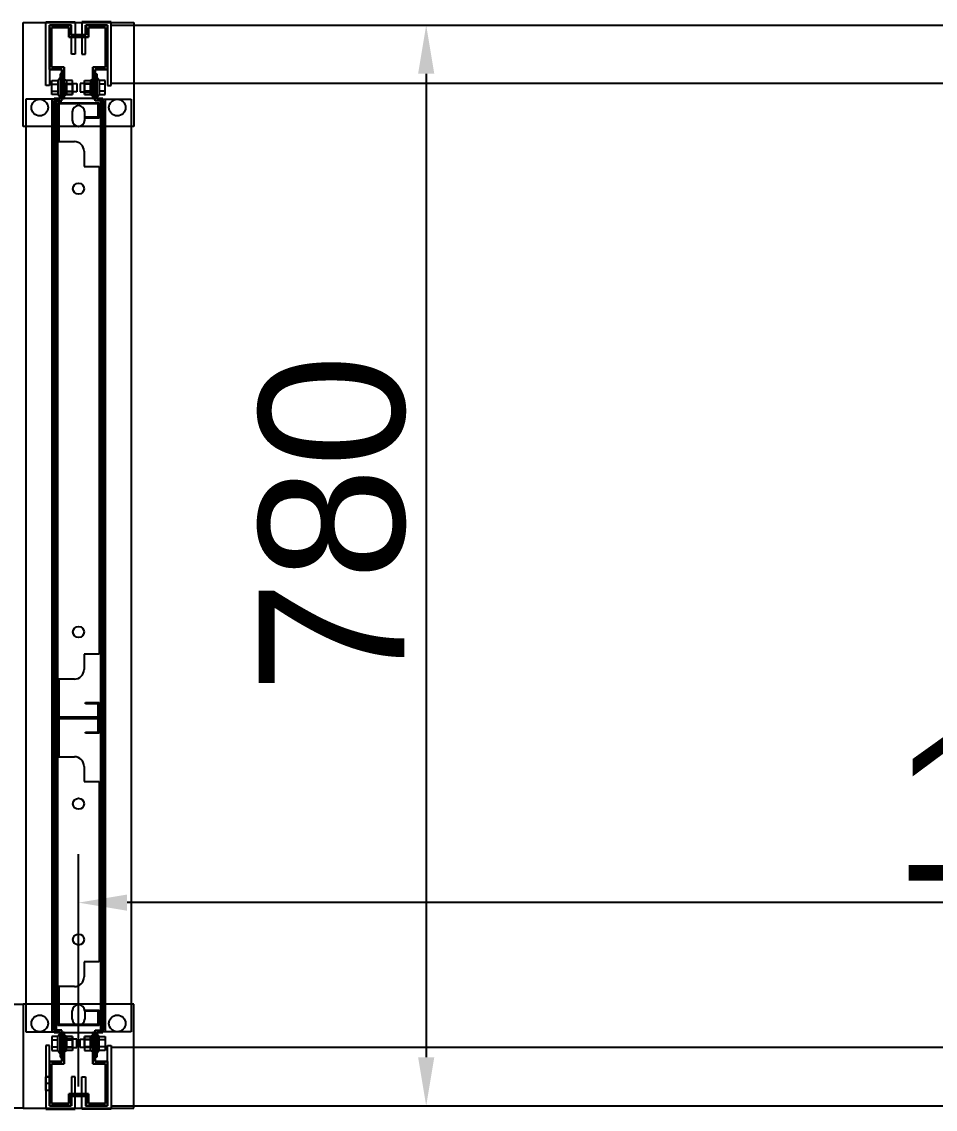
# Model space of a CAD drawing. Header units: millimetres. Extents: x 15382 to 37298, y 7351 to 31127.
# Drawn here: x 34129 to 34789, y 25662 to 26447 of the extents above; entities that cross this region are included whole.
import ezdxf

# ---------------------------------------------------------------- set-up
doc = ezdxf.new("R2010")
doc.units = ezdxf.units.MM
for name, color, linetype in [('02', 3, 'Continuous'), ('03', 6, 'Continuous'), ('04', 30, 'Continuous'), ('05', 12, 'Continuous'), ('113', 3, 'Continuous'), ('444-2', 5, 'Continuous'), ('6', 7, 'Continuous'), ('M40', 3, 'Continuous'), ('M6', 7, 'Continuous'), ('標註', 252, 'Continuous')]:
    doc.layers.add(name, color=color, linetype=linetype)
doc.styles.get("Standard").update_dxf_attribs({"font": 'arial.ttf'})
doc.dimstyles.new('ISO-25', dxfattribs={"dimtxt": 2.5, "dimasz": 2.5, "dimexe": 1.25, "dimexo": 0.625, "dimtad": 1, "dimtxsty": 'Standard', "dimcen": 2.5, "dimadec": 0, "dimazin": 0, "dimtfac": 1, "dimtmove": 0, "dimatfit": 3, "dimfxl": 1, "dimarcsym": 0})

# ---------------------------------------------------------------- blocks, each defined once
blk = doc.blocks.new('*D573')
at = {"layer": 'Defpoints', "color": 0, "transparency": 16777216}
for p in [(34190.99, 26444.47), (34190.99, 25664.47), (34421.02, 25664.47)]:
    blk.add_point(p, dxfattribs=at)
at = {"layer": '標註', "color": 0, "lineweight": -2, "transparency": 16777216}
for p, q in [((34197.99, 26444.47), (34456.02, 26444.47)), ((34421.02, 26409.47), (34421.02, 25699.47)), ((34197.99, 25664.47), (34456.02, 25664.47))]:
    blk.add_line(p, q, dxfattribs=at)
at = {"layer": '標註', "color": 0, "transparency": 16777216}
for points in [[(34415.18, 26409.47), (34426.85, 26409.47), (34421.02, 26444.47)], [(34415.18, 25699.47), (34426.85, 25699.47), (34421.02, 25664.47)]]:
    blk.add_solid(points, dxfattribs=at)
at = {"layer": '標註', "color": 0, "transparency": 16777216, "insert": (34353.41, 26084.55), "char_height": 105, "attachment_point": 5, "rotation": 90}
blk.add_mtext('780', dxfattribs=at)
blk = doc.blocks.new('*D574')
at = {"layer": 'Defpoints', "color": 0, "transparency": 16777216}
for p in [(34169.99, 25811.1), (34169.99, 25671.47), (35661.99, 25671.47)]:
    blk.add_point(p, dxfattribs=at)
at = {"layer": '標註', "color": 0, "lineweight": -2, "transparency": 16777216}
for p, q in [((34169.99, 25678.47), (34169.99, 25846.1)), ((35661.99, 25678.47), (35661.99, 25846.1)), ((35626.99, 25811.1), (34204.99, 25811.1))]:
    blk.add_line(p, q, dxfattribs=at)
at = {"layer": '標註', "color": 0, "transparency": 16777216}
for points in [[(34204.99, 25816.94), (34204.99, 25805.27), (34169.99, 25811.1)], [(35626.99, 25816.94), (35626.99, 25805.27), (35661.99, 25811.1)]]:
    blk.add_solid(points, dxfattribs=at)
at = {"layer": '標註', "color": 0, "transparency": 16777216, "insert": (34921.34, 25878.72), "char_height": 105, "attachment_point": 5}
blk.add_mtext('1492', dxfattribs=at)

msp = doc.modelspace()

# ---------------------------------------------------------------- linework, layer by layer
at = {"layer": '02'}
for p, q in [((34129.986, 26371.468), (34129.986, 26446.468)), ((34129.986, 26446.468), (34209.986, 26446.468)), ((34209.986, 26446.468), (34209.986, 26371.468)), ((34209.986, 26371.468), (34129.986, 26371.468)), ((34209.986, 25737.736), (34129.986, 25737.736)), ((34129.986, 25737.736), (34129.986, 25662.736)), ((34209.986, 25662.736), (34209.986, 25737.736)), ((34129.986, 25662.736), (34209.986, 25662.736))]:
    msp.add_line(p, q, dxfattribs=at)
at = {"layer": '02', "lineweight": -3}
for centre in [(34141.986, 26384.968), (34197.986, 26384.968), (34141.986, 25723.968), (34197.986, 25723.968)]:
    msp.add_circle(centre, 6, dxfattribs=at)
at = {"layer": '03'}
for points in [[(35638.486, 26402.468), (34193.486, 26402.468), (34193.486, 26444.468), (35638.486, 26444.468)], [(35638.486, 25706.468), (34193.486, 25706.468), (34193.486, 25664.468), (35638.486, 25664.468)]]:
    msp.add_lwpolyline(points, close=True, dxfattribs=at)
at = {"layer": '04'}
for p, q in [((34157.986, 26409.468), (34156.786, 26409.468)), ((34156.786, 26409.468), (34156.786, 26390.968)), ((34157.986, 26409.468), (34156.786, 26409.468)), ((34156.786, 26409.468), (34156.786, 26390.968)), ((34157.986, 26389.768), (34157.986, 26409.468)), ((34157.986, 26389.768), (34157.986, 26409.468)), ((34181.986, 26389.768), (34181.986, 26409.468)), ((34181.986, 26409.468), (34183.186, 26409.468)), ((34181.986, 26389.768), (34181.986, 26409.468)), ((34181.986, 26409.468), (34183.186, 26409.468)), ((34183.186, 26409.468), (34183.186, 26390.968)), ((34183.186, 26409.468), (34183.186, 26390.968)), ((34156.786, 26390.968), (34131.986, 26390.968)), ((34131.986, 26390.968), (34131.986, 25717.968)), ((34156.786, 26390.968), (34150.786, 26390.968)), ((34150.786, 26390.968), (34150.786, 25717.968)), ((34151.986, 25719.168), (34151.986, 26389.768)), ((34151.986, 26389.768), (34157.986, 26389.768)), ((34151.986, 25719.168), (34151.986, 26389.768)), ((34151.986, 26389.768), (34157.986, 26389.768)), ((34187.986, 26389.768), (34181.986, 26389.768)), ((34187.986, 26389.768), (34181.986, 26389.768)), ((34183.186, 26390.968), (34189.186, 26390.968)), ((34183.186, 26390.968), (34207.986, 26390.968)), ((34187.986, 25719.168), (34187.986, 26389.768)), ((34187.986, 25719.168), (34187.986, 26389.768)), ((34189.186, 26390.968), (34189.186, 25717.968)), ((34207.986, 26390.968), (34207.986, 25717.968)), ((34131.986, 25717.968), (34156.786, 25717.968)), ((34150.786, 25717.968), (34156.786, 25717.968)), ((34157.986, 25719.168), (34151.986, 25719.168)), ((34157.986, 25719.168), (34151.986, 25719.168)), ((34156.786, 25717.968), (34156.786, 25699.468)), ((34156.786, 25717.968), (34156.786, 25699.468)), ((34157.986, 25699.468), (34157.986, 25719.168)), ((34157.986, 25699.468), (34157.986, 25719.168)), ((34181.986, 25699.468), (34181.986, 25719.168)), ((34181.986, 25719.168), (34187.986, 25719.168)), ((34181.986, 25699.468), (34181.986, 25719.168)), ((34181.986, 25719.168), (34187.986, 25719.168)), ((34183.186, 25717.968), (34183.186, 25699.468)), ((34189.186, 25717.968), (34183.186, 25717.968)), ((34183.186, 25717.968), (34183.186, 25699.468)), ((34207.986, 25717.968), (34183.186, 25717.968)), ((34156.786, 25699.468), (34157.986, 25699.468)), ((34156.786, 25699.468), (34157.986, 25699.468)), ((34183.186, 25699.468), (34181.986, 25699.468)), ((34183.186, 25699.468), (34181.986, 25699.468))]:
    msp.add_line(p, q, dxfattribs=at)
at = {"layer": '04', "lineweight": -3}
for p, q in [((34156.786, 26402.968), (34156.786, 26395.968)), ((34157.986, 26402.968), (34156.786, 26402.968)), ((34157.986, 26395.968), (34157.986, 26402.968)), ((34181.986, 26395.968), (34181.986, 26402.968)), ((34181.986, 26402.968), (34183.186, 26402.968)), ((34183.186, 26402.968), (34183.186, 26395.968)), ((34156.786, 26399.468), (34156.786, 26395.968)), ((34157.986, 26399.468), (34156.786, 26399.468)), ((34156.786, 26395.968), (34157.986, 26395.968)), ((34156.786, 26395.968), (34157.986, 26395.968)), ((34157.986, 26395.968), (34157.986, 26399.468)), ((34181.986, 26395.968), (34181.986, 26399.468)), ((34181.986, 26399.468), (34183.186, 26399.468)), ((34183.186, 26395.968), (34181.986, 26395.968)), ((34183.186, 26395.968), (34181.986, 26395.968)), ((34183.186, 26399.468), (34183.186, 26395.968)), ((34156.786, 25705.968), (34156.786, 25712.968)), ((34156.786, 25712.968), (34157.986, 25712.968)), ((34156.786, 25709.468), (34156.786, 25712.968)), ((34156.786, 25712.968), (34157.986, 25712.968)), ((34157.986, 25709.468), (34156.786, 25709.468)), ((34157.986, 25712.968), (34157.986, 25705.968)), ((34157.986, 25712.968), (34157.986, 25709.468)), ((34183.186, 25712.968), (34181.986, 25712.968)), ((34181.986, 25712.968), (34181.986, 25705.968)), ((34183.186, 25712.968), (34181.986, 25712.968)), ((34181.986, 25712.968), (34181.986, 25709.468)), ((34181.986, 25709.468), (34183.186, 25709.468)), ((34183.186, 25705.968), (34183.186, 25712.968)), ((34183.186, 25709.468), (34183.186, 25712.968)), ((34157.986, 25705.968), (34156.786, 25705.968)), ((34181.986, 25705.968), (34183.186, 25705.968))]:
    msp.add_line(p, q, dxfattribs=at)
at = {"layer": '05'}
for p, q in [((34146.486, 26400.968), (34146.486, 26446.968)), ((34146.486, 26446.968), (34165.986, 26446.968)), ((34164.986, 26446.968), (34167.486, 26446.968)), ((34167.486, 26446.968), (34167.486, 26423.468)), ((34174.986, 26446.968), (34172.486, 26446.968)), ((34172.486, 26446.968), (34172.486, 26423.468)), ((34193.486, 26446.968), (34173.986, 26446.968)), ((34193.486, 26400.968), (34193.486, 26446.968)), ((34164.986, 26444.468), (34148.986, 26444.468)), ((34148.986, 26444.468), (34148.986, 26400.968)), ((34164.986, 26423.468), (34164.986, 26444.468)), ((34174.986, 26423.468), (34174.986, 26444.468)), ((34174.986, 26444.468), (34190.986, 26444.468)), ((34190.986, 26444.468), (34190.986, 26400.968)), ((34167.486, 26423.468), (34164.986, 26423.468)), ((34172.486, 26423.468), (34174.986, 26423.468)), ((34148.986, 26400.968), (34146.486, 26400.968)), ((34190.986, 26400.968), (34193.486, 26400.968)), ((34148.986, 25707.968), (34146.486, 25707.968)), ((34146.486, 25707.968), (34146.486, 25661.968)), ((34148.986, 25664.468), (34148.986, 25707.968)), ((34190.986, 25664.468), (34190.986, 25707.968)), ((34190.986, 25707.968), (34193.486, 25707.968)), ((34193.486, 25707.968), (34193.486, 25661.968)), ((34148.986, 25685.446), (34146.486, 25685.446)), ((34167.486, 25685.468), (34164.986, 25685.468)), ((34164.986, 25685.468), (34164.986, 25664.468)), ((34167.486, 25661.968), (34167.486, 25685.468)), ((34172.486, 25661.968), (34172.486, 25685.468)), ((34172.486, 25685.468), (34174.986, 25685.468)), ((34174.986, 25685.468), (34174.986, 25664.468)), ((34148.986, 25680.468), (34146.486, 25680.468)), ((34148.986, 25675.49), (34146.486, 25675.49)), ((34146.486, 25661.968), (34165.986, 25661.968)), ((34164.986, 25664.468), (34148.986, 25664.468)), ((34164.986, 25661.968), (34167.486, 25661.968)), ((34174.986, 25661.968), (34172.486, 25661.968)), ((34193.486, 25661.968), (34173.986, 25661.968)), ((34174.986, 25664.468), (34190.986, 25664.468))]:
    msp.add_line(p, q, dxfattribs=at)
at = {"layer": '05', "lineweight": -3}
for p, q in [((34146.486, 25675.49), (34146.486, 25685.446)), ((34146.486, 25685.446), (34148.986, 25685.446)), ((34146.486, 25680.468), (34146.486, 25685.446)), ((34146.486, 25685.446), (34148.986, 25685.446)), ((34148.986, 25685.446), (34148.986, 25675.49)), ((34148.986, 25685.446), (34148.986, 25680.468)), ((34148.986, 25680.468), (34146.486, 25680.468)), ((34148.986, 25675.49), (34146.486, 25675.49))]:
    msp.add_line(p, q, dxfattribs=at)
at = {"layer": '113'}
for p, q in [((34049.986, 25737.736), (34129.986, 25737.736)), ((34129.986, 25737.736), (34129.986, 25662.736)), ((34129.986, 25662.736), (34049.986, 25662.736))]:
    msp.add_line(p, q, dxfattribs=at)
at = {"layer": '444-2'}
for p, q in [((34154.986, 25944.468), (34154.986, 26388.468)), ((34154.986, 26388.468), (34184.986, 26388.468)), ((34184.186, 26387.668), (34155.786, 26387.668)), ((34155.786, 26387.668), (34155.786, 26360.468)), ((34184.186, 26378.268), (34184.186, 26387.668)), ((34184.986, 26388.468), (34184.986, 26377.468)), ((34174.986, 26377.468), (34174.986, 26378.268)), ((34174.986, 26378.268), (34184.186, 26378.268)), ((34184.986, 26377.468), (34174.986, 26377.468)), ((34155.786, 26360.468), (34166.986, 26360.468)), ((34173.986, 26353.468), (34173.986, 26342.468)), ((34173.986, 26342.468), (34184.986, 26342.468)), ((34184.986, 26342.468), (34184.986, 25990.468)), ((34184.986, 25990.468), (34173.986, 25990.468)), ((34173.986, 25990.468), (34173.986, 25979.468)), ((34166.986, 25972.468), (34155.786, 25972.468)), ((34155.786, 25972.468), (34155.786, 25945.268)), ((34174.986, 25954.668), (34174.986, 25955.468)), ((34174.986, 25955.468), (34184.986, 25955.468)), ((34184.186, 25954.668), (34174.986, 25954.668)), ((34184.186, 25945.268), (34184.186, 25954.668)), ((34184.986, 25955.468), (34184.986, 25944.468)), ((34154.986, 25944.468), (34154.986, 25945.268)), ((34155.786, 25944.468), (34154.986, 25944.468)), ((34184.986, 25944.468), (34154.986, 25944.468)), ((34154.986, 25722.468), (34154.986, 25944.468)), ((34154.986, 25944.468), (34184.986, 25944.468)), ((34155.786, 25945.268), (34184.186, 25945.268)), ((34184.986, 25944.468), (34184.986, 25933.468)), ((34184.186, 25943.668), (34155.786, 25943.668)), ((34155.786, 25943.668), (34155.786, 25916.468)), ((34184.186, 25934.268), (34184.186, 25943.668)), ((34174.986, 25933.468), (34174.986, 25934.268)), ((34174.986, 25934.268), (34184.186, 25934.268)), ((34184.986, 25933.468), (34174.986, 25933.468)), ((34155.786, 25916.468), (34166.986, 25916.468)), ((34173.986, 25909.468), (34173.986, 25898.468)), ((34173.986, 25898.468), (34184.986, 25898.468)), ((34184.986, 25898.468), (34184.986, 25768.468)), ((34184.986, 25768.468), (34173.986, 25768.468)), ((34173.986, 25768.468), (34173.986, 25757.468)), ((34166.986, 25750.468), (34155.786, 25750.468)), ((34155.786, 25750.468), (34155.786, 25723.268)), ((34174.986, 25732.668), (34174.986, 25733.468)), ((34174.986, 25733.468), (34184.986, 25733.468)), ((34184.186, 25732.668), (34174.986, 25732.668)), ((34184.186, 25723.268), (34184.186, 25732.668)), ((34184.986, 25733.468), (34184.986, 25722.468)), ((34154.986, 25722.468), (34154.986, 25723.268)), ((34155.786, 25722.468), (34154.986, 25722.468)), ((34184.986, 25722.468), (34154.986, 25722.468)), ((34155.786, 25723.268), (34184.186, 25723.268))]:
    msp.add_line(p, q, dxfattribs=at)
for centre in [(34169.986, 26326.468), (34169.986, 26006.468), (34169.986, 25882.468), (34169.986, 25784.468)]:
    msp.add_circle(centre, 4, dxfattribs=at)
for centre, start, end in [((34166.986, 26353.468), 0, 90), ((34166.986, 25979.468), 270, 0), ((34166.986, 25909.468), 0, 90), ((34166.986, 25757.468), 270, 0)]:
    msp.add_arc(centre, 7, start, end, dxfattribs=at)
at = {"layer": '6'}
for p, q in [((34153.986, 26391.468), (34152.386, 26391.468)), ((34152.386, 26391.468), (34152.386, 25717.468)), ((34187.586, 26391.468), (34152.386, 26391.468)), ((34152.386, 26391.468), (34152.386, 25717.468)), ((34153.986, 25717.468), (34153.986, 26391.468)), ((34169.986, 26386.468), (34169.986, 26386.468)), ((34185.986, 25717.468), (34185.986, 26391.468)), ((34185.986, 26391.468), (34187.586, 26391.468)), ((34187.586, 26391.468), (34187.586, 25717.468)), ((34187.586, 25717.468), (34187.586, 26391.468)), ((34165.486, 26381.968), (34165.486, 26375.968)), ((34174.486, 26375.968), (34174.486, 26381.968)), ((34169.986, 26371.468), (34169.986, 26371.468)), ((34165.486, 25726.968), (34165.486, 25732.968)), ((34169.986, 25737.468), (34169.986, 25737.468)), ((34174.486, 25732.968), (34174.486, 25726.968)), ((34152.386, 25717.468), (34153.986, 25717.468)), ((34152.386, 25717.468), (34187.586, 25717.468)), ((34169.986, 25722.468), (34169.986, 25722.468)), ((34187.586, 25717.468), (34185.986, 25717.468))]:
    msp.add_line(p, q, dxfattribs=at)
for centre, start, end in [((34169.986, 26381.968), 90, 180), ((34169.986, 26381.968), 0, 90), ((34169.986, 26375.968), 180, 270), ((34169.986, 26375.968), 270, 0), ((34169.986, 25732.968), 90, 180), ((34169.986, 25732.968), 0, 90), ((34169.986, 25726.968), 180, 270), ((34169.986, 25726.968), 270, 0)]:
    msp.add_arc(centre, 4.5, start, end, dxfattribs=at)
at = {"layer": 'M40'}
for p, q in [((34148.986, 26412.468), (34148.986, 26444.468)), ((34148.986, 26444.468), (34164.486, 26444.468)), ((34164.486, 26444.468), (34148.986, 26444.468)), ((34148.986, 26444.468), (34148.986, 26412.468)), ((34162.886, 26442.868), (34150.586, 26442.868)), ((34150.586, 26442.868), (34150.586, 26414.068)), ((34150.586, 26414.068), (34150.586, 26442.868)), ((34150.586, 26442.868), (34162.886, 26442.868)), ((34162.886, 26435.868), (34162.886, 26442.868)), ((34162.886, 26442.868), (34162.886, 26435.868)), ((34164.486, 26444.468), (34164.486, 26437.468)), ((34164.486, 26437.468), (34164.486, 26444.468)), ((34175.486, 26437.468), (34175.486, 26444.468)), ((34175.486, 26444.468), (34190.986, 26444.468)), ((34190.986, 26444.468), (34175.486, 26444.468)), ((34175.486, 26444.468), (34175.486, 26437.468)), ((34189.386, 26442.868), (34177.086, 26442.868)), ((34177.086, 26442.868), (34177.086, 26435.868)), ((34177.086, 26435.868), (34177.086, 26442.868)), ((34177.086, 26442.868), (34189.386, 26442.868)), ((34189.386, 26414.068), (34189.386, 26442.868)), ((34189.386, 26442.868), (34189.386, 26414.068)), ((34190.986, 26444.468), (34190.986, 26412.468)), ((34190.986, 26412.468), (34190.986, 26444.468)), ((34177.086, 26435.868), (34162.886, 26435.868)), ((34162.886, 26435.868), (34177.086, 26435.868)), ((34164.486, 26437.468), (34175.486, 26437.468)), ((34175.486, 26437.468), (34164.486, 26437.468)), ((34157.986, 26412.468), (34148.986, 26412.468)), ((34148.986, 26412.468), (34157.986, 26412.468)), ((34150.586, 26414.068), (34159.586, 26414.068)), ((34159.586, 26414.068), (34150.586, 26414.068)), ((34157.986, 26414.068), (34159.586, 26414.068)), ((34157.986, 26391.468), (34157.986, 26412.468)), ((34157.986, 26412.468), (34157.986, 26391.468)), ((34159.586, 26414.068), (34159.586, 26391.468)), ((34159.586, 26414.068), (34159.586, 26412.468)), ((34159.586, 26391.468), (34159.586, 26414.068)), ((34180.386, 26391.468), (34180.386, 26414.068)), ((34180.386, 26414.068), (34189.386, 26414.068)), ((34181.986, 26414.068), (34180.386, 26414.068)), ((34180.386, 26414.068), (34180.386, 26391.468)), ((34189.386, 26414.068), (34180.386, 26414.068)), ((34180.386, 26414.068), (34180.386, 26412.468)), ((34190.986, 26412.468), (34181.986, 26412.468)), ((34181.986, 26412.468), (34181.986, 26391.468)), ((34181.986, 26391.468), (34181.986, 26412.468)), ((34181.986, 26412.468), (34190.986, 26412.468)), ((34157.986, 26402.968), (34159.586, 26402.968)), ((34180.386, 26402.968), (34181.986, 26402.968)), ((34157.986, 26399.468), (34159.586, 26399.468)), ((34157.986, 26395.968), (34159.586, 26395.968)), ((34180.386, 26399.468), (34181.986, 26399.468)), ((34180.386, 26395.968), (34181.986, 26395.968)), ((34159.586, 26391.468), (34157.986, 26391.468)), ((34157.986, 26391.468), (34159.586, 26391.468)), ((34181.986, 26391.468), (34180.386, 26391.468)), ((34180.386, 26391.468), (34181.986, 26391.468)), ((34159.586, 25717.468), (34157.986, 25717.468)), ((34157.986, 25717.468), (34157.986, 25696.468)), ((34157.986, 25696.468), (34157.986, 25717.468)), ((34157.986, 25717.468), (34159.586, 25717.468)), ((34159.586, 25694.868), (34159.586, 25717.468)), ((34159.586, 25717.468), (34159.586, 25694.868)), ((34181.986, 25717.468), (34180.386, 25717.468)), ((34180.386, 25717.468), (34180.386, 25694.868)), ((34180.386, 25694.868), (34180.386, 25717.468)), ((34180.386, 25717.468), (34181.986, 25717.468)), ((34181.986, 25696.468), (34181.986, 25717.468)), ((34181.986, 25717.468), (34181.986, 25696.468)), ((34157.986, 25712.968), (34159.586, 25712.968)), ((34157.986, 25709.468), (34159.586, 25709.468)), ((34180.386, 25712.968), (34181.986, 25712.968)), ((34180.386, 25709.468), (34181.986, 25709.468)), ((34157.986, 25705.968), (34159.586, 25705.968)), ((34180.386, 25705.968), (34181.986, 25705.968)), ((34157.986, 25696.468), (34148.986, 25696.468)), ((34148.986, 25696.468), (34148.986, 25664.468)), ((34148.986, 25664.468), (34148.986, 25696.468)), ((34148.986, 25696.468), (34157.986, 25696.468)), ((34150.586, 25666.068), (34150.586, 25694.868)), ((34150.586, 25694.868), (34159.586, 25694.868)), ((34159.586, 25694.868), (34150.586, 25694.868)), ((34150.586, 25694.868), (34150.586, 25666.068)), ((34157.986, 25694.868), (34159.586, 25694.868)), ((34159.586, 25694.868), (34159.586, 25696.468)), ((34180.386, 25694.868), (34180.386, 25696.468)), ((34180.386, 25694.868), (34189.386, 25694.868)), ((34181.986, 25694.868), (34180.386, 25694.868)), ((34189.386, 25694.868), (34180.386, 25694.868)), ((34190.986, 25696.468), (34181.986, 25696.468)), ((34181.986, 25696.468), (34190.986, 25696.468)), ((34189.386, 25694.868), (34189.386, 25666.068)), ((34189.386, 25666.068), (34189.386, 25694.868)), ((34190.986, 25664.468), (34190.986, 25696.468)), ((34190.986, 25696.468), (34190.986, 25664.468)), ((34150.586, 25683.718), (34148.986, 25683.718)), ((34150.586, 25680.468), (34148.986, 25680.468)), ((34150.586, 25677.218), (34148.986, 25677.218)), ((34177.086, 25673.068), (34162.886, 25673.068)), ((34162.886, 25673.068), (34162.886, 25666.068)), ((34162.886, 25666.068), (34162.886, 25673.068)), ((34162.886, 25673.068), (34177.086, 25673.068)), ((34164.486, 25664.468), (34164.486, 25671.468)), ((34164.486, 25671.468), (34175.486, 25671.468)), ((34175.486, 25671.468), (34164.486, 25671.468)), ((34164.486, 25671.468), (34164.486, 25664.468)), ((34175.486, 25671.468), (34175.486, 25673.068)), ((34175.486, 25671.468), (34175.486, 25664.468)), ((34175.486, 25664.468), (34175.486, 25671.468)), ((34177.086, 25666.068), (34177.086, 25673.068)), ((34177.086, 25673.068), (34177.086, 25666.068)), ((34148.986, 25664.468), (34164.486, 25664.468)), ((34164.486, 25664.468), (34148.986, 25664.468)), ((34162.886, 25666.068), (34150.586, 25666.068)), ((34150.586, 25666.068), (34162.886, 25666.068)), ((34175.486, 25664.468), (34190.986, 25664.468)), ((34190.986, 25664.468), (34175.486, 25664.468)), ((34189.386, 25666.068), (34177.086, 25666.068)), ((34177.086, 25666.068), (34189.386, 25666.068))]:
    msp.add_line(p, q, dxfattribs=at)
at = {"layer": 'M40', "lineweight": -3}
for p, q in [((34157.986, 26402.968), (34157.986, 26395.968)), ((34159.586, 26402.968), (34157.986, 26402.968)), ((34159.586, 26395.968), (34159.586, 26402.968)), ((34180.386, 26395.968), (34180.386, 26402.968)), ((34180.386, 26402.968), (34181.986, 26402.968)), ((34181.986, 26402.968), (34181.986, 26395.968)), ((34157.986, 26399.468), (34157.986, 26395.968)), ((34159.586, 26399.468), (34157.986, 26399.468)), ((34157.986, 26395.968), (34159.586, 26395.968)), ((34157.986, 26395.968), (34159.586, 26395.968)), ((34159.586, 26395.968), (34159.586, 26399.468)), ((34180.386, 26395.968), (34180.386, 26399.468)), ((34180.386, 26399.468), (34181.986, 26399.468)), ((34181.986, 26395.968), (34180.386, 26395.968)), ((34181.986, 26395.968), (34180.386, 26395.968)), ((34181.986, 26399.468), (34181.986, 26395.968)), ((34157.986, 25705.968), (34157.986, 25712.968)), ((34157.986, 25712.968), (34159.586, 25712.968)), ((34157.986, 25709.468), (34157.986, 25712.968)), ((34157.986, 25712.968), (34159.586, 25712.968)), ((34159.586, 25709.468), (34157.986, 25709.468)), ((34159.586, 25712.968), (34159.586, 25705.968)), ((34159.586, 25712.968), (34159.586, 25709.468)), ((34181.986, 25712.968), (34180.386, 25712.968)), ((34180.386, 25712.968), (34180.386, 25705.968)), ((34181.986, 25712.968), (34180.386, 25712.968)), ((34180.386, 25712.968), (34180.386, 25709.468)), ((34180.386, 25709.468), (34181.986, 25709.468)), ((34181.986, 25705.968), (34181.986, 25712.968)), ((34181.986, 25709.468), (34181.986, 25712.968)), ((34159.586, 25705.968), (34157.986, 25705.968)), ((34180.386, 25705.968), (34181.986, 25705.968)), ((34148.986, 25677.218), (34148.986, 25683.718)), ((34148.986, 25683.718), (34150.586, 25683.718)), ((34148.986, 25680.468), (34148.986, 25683.718)), ((34148.986, 25683.718), (34150.586, 25683.718)), ((34150.586, 25680.468), (34148.986, 25680.468)), ((34150.586, 25683.718), (34150.586, 25677.218)), ((34150.586, 25683.718), (34150.586, 25680.468)), ((34150.586, 25677.218), (34148.986, 25677.218)), ((34175.486, 25673.068), (34164.486, 25673.068)), ((34164.486, 25673.068), (34164.486, 25671.468)), ((34164.486, 25671.468), (34175.486, 25671.468)), ((34169.986, 25673.068), (34175.486, 25673.068)), ((34169.986, 25671.468), (34169.986, 25673.068)), ((34175.486, 25671.468), (34169.986, 25671.468)), ((34175.486, 25671.468), (34175.486, 25673.068)), ((34175.486, 25673.068), (34175.486, 25671.468))]:
    msp.add_line(p, q, dxfattribs=at)
at = {"layer": 'M6'}
for p, q in [((34150.786, 26394.468), (34150.786, 26404.468)), ((34150.786, 26404.468), (34155.086, 26404.468)), ((34150.786, 26394.468), (34150.786, 26404.468)), ((34150.786, 26404.468), (34155.086, 26404.468)), ((34150.786, 26401.968), (34155.086, 26401.968)), ((34155.086, 26404.468), (34156.586, 26406.468)), ((34155.086, 26404.468), (34155.086, 26394.468)), ((34156.586, 26406.468), (34156.786, 26406.468)), ((34156.786, 26406.468), (34156.786, 26402.468)), ((34156.786, 26402.468), (34168.786, 26402.468)), ((34159.786, 26405.468), (34159.586, 26405.468)), ((34159.586, 26405.468), (34159.586, 26393.468)), ((34161.286, 26404.468), (34159.786, 26405.468)), ((34165.586, 26404.468), (34161.286, 26404.468)), ((34161.286, 26404.468), (34161.286, 26394.468)), ((34165.586, 26404.468), (34161.286, 26404.468)), ((34165.586, 26404.468), (34161.286, 26404.468)), ((34161.286, 26404.468), (34161.286, 26396.968)), ((34161.286, 26394.468), (34161.286, 26401.968)), ((34161.286, 26401.968), (34165.586, 26401.968)), ((34165.586, 26394.468), (34165.586, 26404.468)), ((34165.586, 26394.468), (34165.586, 26404.468)), ((34165.586, 26396.968), (34165.586, 26404.468)), ((34165.586, 26401.968), (34165.586, 26394.468)), ((34168.786, 26402.468), (34168.786, 26396.468)), ((34183.186, 26402.468), (34171.186, 26402.468)), ((34171.186, 26402.468), (34171.186, 26396.468)), ((34174.386, 26394.468), (34174.386, 26404.468)), ((34174.386, 26404.468), (34178.686, 26404.468)), ((34174.386, 26394.468), (34174.386, 26404.468)), ((34174.386, 26404.468), (34178.686, 26404.468)), ((34174.386, 26404.468), (34178.686, 26404.468)), ((34174.386, 26396.968), (34174.386, 26404.468)), ((34178.686, 26401.968), (34174.386, 26401.968)), ((34174.386, 26401.968), (34174.386, 26394.468)), ((34178.686, 26404.468), (34180.186, 26405.468)), ((34178.686, 26404.468), (34178.686, 26394.468)), ((34178.686, 26404.468), (34178.686, 26396.968)), ((34178.686, 26394.468), (34178.686, 26401.968)), ((34180.186, 26405.468), (34180.386, 26405.468)), ((34180.386, 26405.468), (34180.386, 26393.468)), ((34183.386, 26406.468), (34183.186, 26406.468)), ((34183.186, 26406.468), (34183.186, 26402.468)), ((34184.886, 26404.468), (34183.386, 26406.468)), ((34189.186, 26404.468), (34184.886, 26404.468)), ((34184.886, 26404.468), (34184.886, 26394.468)), ((34189.186, 26404.468), (34184.886, 26404.468)), ((34189.186, 26401.968), (34184.886, 26401.968)), ((34189.186, 26394.468), (34189.186, 26404.468)), ((34189.186, 26394.468), (34189.186, 26404.468)), ((34150.786, 26396.968), (34155.086, 26396.968)), ((34155.086, 26394.468), (34150.786, 26394.468)), ((34155.086, 26394.468), (34150.786, 26394.468)), ((34156.586, 26392.468), (34155.086, 26394.468)), ((34156.786, 26392.468), (34156.586, 26392.468)), ((34168.786, 26396.468), (34156.786, 26396.468)), ((34156.786, 26396.468), (34156.786, 26392.468)), ((34159.586, 26393.468), (34159.786, 26393.468)), ((34159.786, 26393.468), (34161.286, 26394.468)), ((34161.286, 26396.968), (34165.586, 26396.968)), ((34161.286, 26394.468), (34165.586, 26394.468)), ((34161.286, 26394.468), (34165.586, 26394.468)), ((34165.586, 26394.468), (34161.286, 26394.468)), ((34171.186, 26396.468), (34183.186, 26396.468)), ((34178.686, 26396.968), (34174.386, 26396.968)), ((34178.686, 26394.468), (34174.386, 26394.468)), ((34178.686, 26394.468), (34174.386, 26394.468)), ((34174.386, 26394.468), (34178.686, 26394.468)), ((34180.186, 26393.468), (34178.686, 26394.468)), ((34180.386, 26393.468), (34180.186, 26393.468)), ((34183.186, 26396.468), (34183.186, 26392.468)), ((34183.186, 26392.468), (34183.386, 26392.468)), ((34183.386, 26392.468), (34184.886, 26394.468)), ((34189.186, 26396.968), (34184.886, 26396.968)), ((34184.886, 26394.468), (34189.186, 26394.468)), ((34184.886, 26394.468), (34189.186, 26394.468)), ((34155.086, 25714.468), (34150.786, 25714.468)), ((34150.786, 25714.468), (34150.786, 25704.468)), ((34155.086, 25714.468), (34150.786, 25714.468)), ((34150.786, 25714.468), (34150.786, 25704.468)), ((34150.786, 25711.968), (34155.086, 25711.968)), ((34156.586, 25716.468), (34155.086, 25714.468)), ((34155.086, 25704.468), (34155.086, 25714.468)), ((34156.786, 25716.468), (34156.586, 25716.468)), ((34156.786, 25712.468), (34156.786, 25716.468)), ((34168.786, 25712.468), (34156.786, 25712.468)), ((34159.586, 25703.468), (34159.586, 25715.468)), ((34159.586, 25715.468), (34159.786, 25715.468)), ((34159.786, 25715.468), (34161.286, 25714.468)), ((34161.286, 25714.468), (34165.586, 25714.468)), ((34161.286, 25704.468), (34161.286, 25714.468)), ((34161.286, 25714.468), (34165.586, 25714.468)), ((34165.586, 25714.468), (34161.286, 25714.468)), ((34161.286, 25714.468), (34161.286, 25706.968)), ((34161.286, 25704.468), (34161.286, 25711.968)), ((34161.286, 25711.968), (34165.586, 25711.968)), ((34165.586, 25714.468), (34165.586, 25704.468)), ((34165.586, 25714.468), (34165.586, 25704.468)), ((34165.586, 25706.968), (34165.586, 25714.468)), ((34165.586, 25711.968), (34165.586, 25704.468)), ((34168.786, 25706.468), (34168.786, 25712.468)), ((34171.186, 25706.468), (34171.186, 25712.468)), ((34171.186, 25712.468), (34183.186, 25712.468)), ((34178.686, 25714.468), (34174.386, 25714.468)), ((34174.386, 25714.468), (34174.386, 25704.468)), ((34178.686, 25714.468), (34174.386, 25714.468)), ((34174.386, 25714.468), (34174.386, 25704.468)), ((34174.386, 25714.468), (34178.686, 25714.468)), ((34174.386, 25706.968), (34174.386, 25714.468)), ((34178.686, 25711.968), (34174.386, 25711.968)), ((34174.386, 25711.968), (34174.386, 25704.468)), ((34180.186, 25715.468), (34178.686, 25714.468)), ((34178.686, 25704.468), (34178.686, 25714.468)), ((34178.686, 25714.468), (34178.686, 25706.968)), ((34178.686, 25704.468), (34178.686, 25711.968)), ((34180.386, 25715.468), (34180.186, 25715.468)), ((34180.386, 25703.468), (34180.386, 25715.468)), ((34183.186, 25712.468), (34183.186, 25716.468)), ((34183.186, 25716.468), (34183.386, 25716.468)), ((34183.386, 25716.468), (34184.886, 25714.468)), ((34184.886, 25714.468), (34189.186, 25714.468)), ((34184.886, 25704.468), (34184.886, 25714.468)), ((34184.886, 25714.468), (34189.186, 25714.468)), ((34189.186, 25711.968), (34184.886, 25711.968)), ((34189.186, 25714.468), (34189.186, 25704.468)), ((34189.186, 25714.468), (34189.186, 25704.468)), ((34150.786, 25706.968), (34155.086, 25706.968)), ((34150.786, 25704.468), (34155.086, 25704.468)), ((34150.786, 25704.468), (34155.086, 25704.468)), ((34155.086, 25704.468), (34156.586, 25702.468)), ((34156.586, 25702.468), (34156.786, 25702.468)), ((34156.786, 25706.468), (34168.786, 25706.468)), ((34156.786, 25702.468), (34156.786, 25706.468)), ((34159.786, 25703.468), (34159.586, 25703.468)), ((34161.286, 25704.468), (34159.786, 25703.468)), ((34161.286, 25706.968), (34165.586, 25706.968)), ((34165.586, 25704.468), (34161.286, 25704.468)), ((34165.586, 25704.468), (34161.286, 25704.468)), ((34165.586, 25704.468), (34161.286, 25704.468)), ((34183.186, 25706.468), (34171.186, 25706.468)), ((34178.686, 25706.968), (34174.386, 25706.968)), ((34174.386, 25704.468), (34178.686, 25704.468)), ((34174.386, 25704.468), (34178.686, 25704.468)), ((34174.386, 25704.468), (34178.686, 25704.468)), ((34178.686, 25704.468), (34180.186, 25703.468)), ((34180.186, 25703.468), (34180.386, 25703.468)), ((34183.186, 25702.468), (34183.186, 25706.468)), ((34183.386, 25702.468), (34183.186, 25702.468)), ((34184.886, 25704.468), (34183.386, 25702.468)), ((34189.186, 25706.968), (34184.886, 25706.968)), ((34189.186, 25704.468), (34184.886, 25704.468)), ((34189.186, 25704.468), (34184.886, 25704.468))]:
    msp.add_line(p, q, dxfattribs=at)

# ---------------------------------------------------------------- dimensions: what is measured, and where the dimension line sits
at = {"layer": '標註', "color": 8}
for base, p1, p2, angle, picture, middle in [((34421.018, 25664.468), (34190.986, 26444.468), (34190.986, 25664.468), 270, '*D573', (34421.018, 26084.549)), ((34169.986, 25811.105), (35661.986, 25671.468), (34169.986, 25671.468), 180, '*D574', (34921.339, 25811.105))]:
    dim = msp.add_linear_dim(base=base, p1=p1, p2=p2, angle=angle, dimstyle='ISO-25', override={"dimscale": 70, "dimtxt": 1.5, "dimasz": 0.5, "dimexe": 0.5, "dimexo": 0.1, "dimgap": 0.2}, dxfattribs=at)
    dim.commit()
    dim.dimension.update_dxf_attribs({"geometry": picture, "text_midpoint": middle, "dimtype": 160})

doc.saveas('drawing.dxf')
